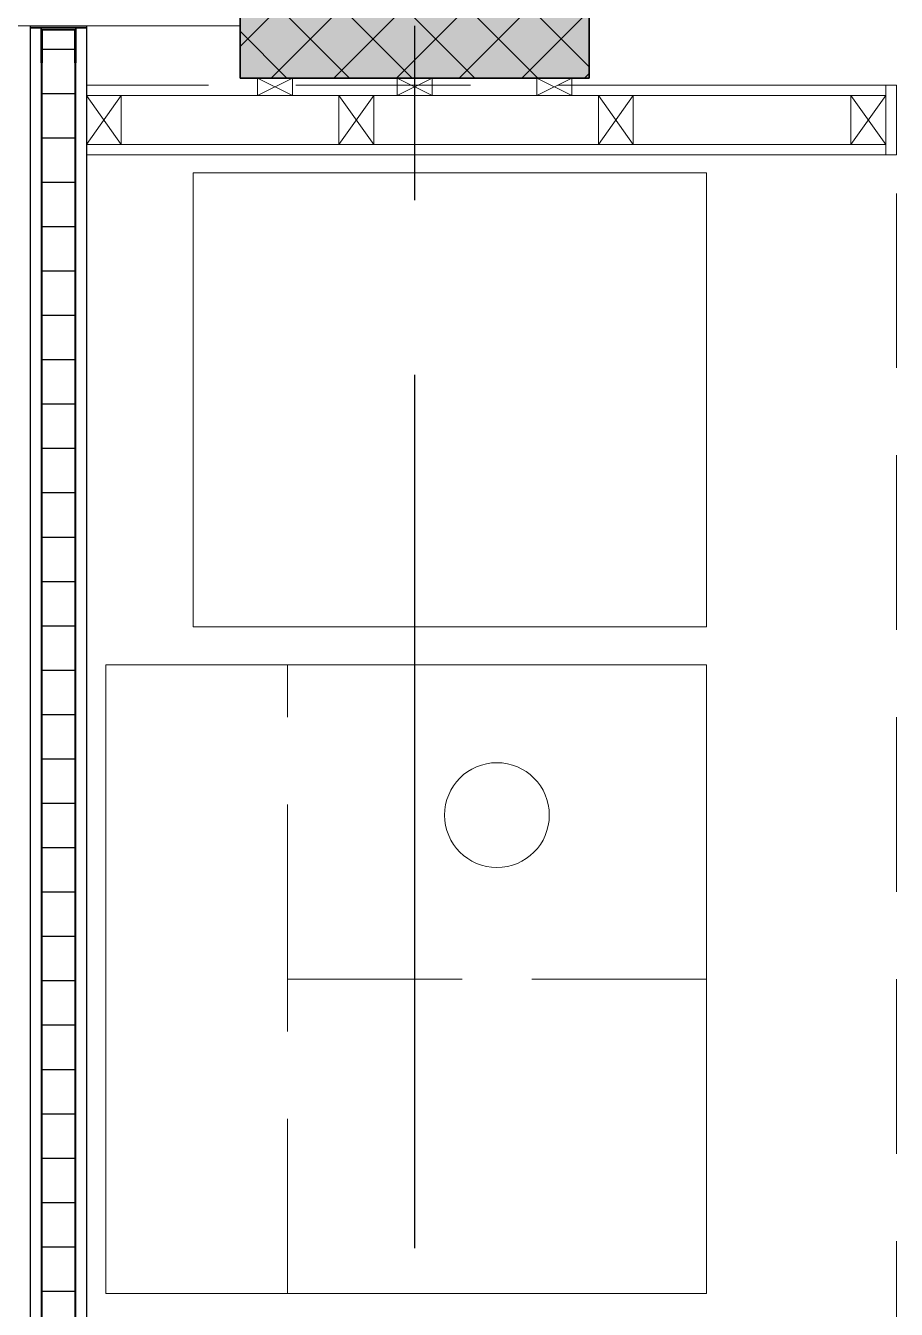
# Model space of a CAD drawing. Header units: millimetres. Extents: x -5 to 111, y -3 to 86.
# Drawn here: x 22.043 to 23.29, y 47.663 to 49.5 of the extents above; entities that cross this region are included whole.
import ezdxf

# ---------------------------------------------------------------- set-up
doc = ezdxf.new("R2010")
doc.units = ezdxf.units.MM
doc.linetypes.add('MITTE', pattern=[2, 1.25, -0.25, 0.25, -0.25])
doc.linetypes.add('STRICHLINIE2', pattern=[0.375, 0.25, -0.125])
doc.layers.add('A1------H-', color=8, linetype='Continuous')
for name, color, linetype, lineweight in [('A1E00---E-', 3, 'MITTE', 25), ('A1E2----E-', 4, 'Continuous', 35), ('A1E2----H-', 5, 'Continuous', 18), ('A1M11---E-', 3, 'Continuous', 25), ('A1M11---H-', 5, 'Continuous', 25), ('A1M61---E-', 5, 'Continuous', 18), ('A1Z21---E-', 210, 'Continuous', 18)]:
    doc.layers.add(name, color=color, linetype=linetype, lineweight=lineweight)
doc.styles.add('ARIAL', font='ARIAL.TTF')

# ---------------------------------------------------------------- blocks, each defined once
blk = doc.blocks.new('Gruppe-286')
at = {"layer": 'A1M61---E-', "lineweight": 9}
for p, q in [((-28.2254, 6.8564), (-28.1754, 6.8814)), ((-28.1754, 6.8564), (-28.2254, 6.8814))]:
    blk.add_line(p, q, dxfattribs=at)
blk.add_lwpolyline([(-28.2254, 6.8814), (-28.1754, 6.8814), (-28.1754, 6.8564), (-28.2254, 6.8564)], close=True, dxfattribs=at)
blk = doc.blocks.new('Gruppe-287')
at = {"layer": 'A1M61---E-', "lineweight": 9}
for p, q in [((-27.5254, 6.7864), (-27.5754, 6.8564)), ((-27.5254, 6.8564), (-27.5754, 6.7864))]:
    blk.add_line(p, q, dxfattribs=at)
blk.add_lwpolyline([(-27.5754, 6.8564), (-27.5254, 6.8564), (-27.5254, 6.7864), (-27.5754, 6.7864)], close=True, dxfattribs=at)
blk = doc.blocks.new('Gruppe-288')
at = {"layer": 'A1M61---E-', "lineweight": 9}
for p, q in [((-28.6704, 6.7864), (-28.6204, 6.8564)), ((-28.6704, 6.8564), (-28.6204, 6.7864))]:
    blk.add_line(p, q, dxfattribs=at)
blk.add_lwpolyline([(-28.6704, 6.8564), (-28.6204, 6.8564), (-28.6204, 6.7864), (-28.6704, 6.7864)], close=True, dxfattribs=at)
blk = doc.blocks.new('Gruppe-289')
at = {"layer": 'A1M61---E-', "lineweight": 9}
for p, q in [((-27.9371, 6.7864), (-27.8871, 6.8564)), ((-27.9371, 6.8564), (-27.8871, 6.7864))]:
    blk.add_line(p, q, dxfattribs=at)
blk.add_lwpolyline([(-27.9371, 6.8564), (-27.8871, 6.8564), (-27.8871, 6.7864), (-27.9371, 6.7864)], close=True, dxfattribs=at)
blk = doc.blocks.new('Gruppe-290')
at = {"layer": 'A1M61---E-', "lineweight": 9}
for p, q in [((-28.2588, 6.7864), (-28.3088, 6.8564)), ((-28.2588, 6.8564), (-28.3088, 6.7864))]:
    blk.add_line(p, q, dxfattribs=at)
blk.add_lwpolyline([(-28.3088, 6.8564), (-28.2588, 6.8564), (-28.2588, 6.7864), (-28.3088, 6.7864)], close=True, dxfattribs=at)
blk = doc.blocks.new('Gruppe-292')
at = {"layer": 'A1M61---E-', "lineweight": 9}
for p, q in [((-28.3754, 6.8564), (-28.4254, 6.8814)), ((-28.4254, 6.8564), (-28.3754, 6.8814))]:
    blk.add_line(p, q, dxfattribs=at)
blk.add_lwpolyline([(-28.4254, 6.8814), (-28.3754, 6.8814), (-28.3754, 6.8564), (-28.4254, 6.8564)], close=True, dxfattribs=at)
blk = doc.blocks.new('Gruppe-293')
at = {"layer": 'A1M61---E-', "lineweight": 9}
for p, q in [((-28.0254, 6.8564), (-27.9754, 6.8814)), ((-27.9754, 6.8564), (-28.0254, 6.8814))]:
    blk.add_line(p, q, dxfattribs=at)
blk.add_lwpolyline([(-28.0254, 6.8814), (-27.9754, 6.8814), (-27.9754, 6.8564), (-28.0254, 6.8564)], close=True, dxfattribs=at)
blk = doc.blocks.new('2011.DM.04.062V', base_point=(15.483, 49.5))
at = {"layer": 'A1Z21---E-'}
blk.add_lwpolyline([(15.483, 49.5), (22.05, 49.5), (22.05, 46.54), (15.483, 46.54)], close=True, dxfattribs=at)
at = {"layer": 'A1Z21---E-', "style": 'ARIAL', "flags": 1}
blk.add_attdef('C_NUMBER', (15.483, 49.5), '', height=10, dxfattribs=at)
blk = doc.blocks.new('2011.DM.04.067V', base_point=(15.1828, 60.53))
at = {"layer": 'A1Z21---E-'}
blk.add_lwpolyline([(22.85, 64.175), (22.85, 55.175), (22.6775, 55.175), (22.6775, 49.875), (22.85, 49.875), (22.85, 49.425), (22.35, 49.425), (22.35, 49.5), (22.13, 49.5), (22.13, 46.695), (22.85, 46.695), (22.85, 46.445), (22.8075, 46.445), (22.8075, 44.558)], dxfattribs=at)
at = {"layer": 'A1Z21---E-', "style": 'ARIAL', "flags": 1}
blk.add_attdef('C_NUMBER', (15.1828, 60.53), '', height=10, dxfattribs=at)

msp = doc.modelspace()

# ---------------------------------------------------------------- hatches: boundary and pattern name
at = {"layer": 'A1------H-'}
msp.add_hatch(color=256, dxfattribs=at).paths.add_polyline_path([(22.35, 49.425), (22.85, 49.425), (22.85, 49.875), (22.35, 49.875)])
msp.add_hatch(color=256, dxfattribs=at).paths.add_polyline_path([(22.35, 49.425), (22.85, 49.425), (22.85, 49.875), (22.35, 49.875)])
at = {"layer": 'A1E2----H-'}
h = msp.add_hatch(dxfattribs=at)
h.set_pattern_fill('ANSI37', color=256, scale=0.02, style=0)
h.paths.add_polyline_path([(22.35, 49.425), (22.85, 49.425), (22.85, 49.875), (22.35, 49.875)])
h = msp.add_hatch(dxfattribs=at)
h.set_pattern_fill('ANSI37', color=256, scale=0.02, style=0)
h.paths.add_polyline_path([(22.35, 49.425), (22.85, 49.425), (22.85, 49.875), (22.35, 49.875)])
at = {"layer": 'A1M11---H-'}
h = msp.add_hatch(dxfattribs=at)
h.set_pattern_fill('ANSI31', color=256, scale=0.02, angle=315, style=0)
h.paths.add_polyline_path([(22.0665, 46.641), (22.0665, 49.494), (22.1135, 49.494), (22.1135, 46.641)])

# ---------------------------------------------------------------- linework, layer by layer
at = {"layer": 'A1E00---E-'}
msp.add_line((22.6, 79), (22.6, 14.9776), dxfattribs=at)
at = {"layer": 'A1E2----E-', "flags": 128}
msp.add_lwpolyline([(22.35, 49.425), (22.85, 49.425), (22.85, 49.875), (22.35, 49.875), (22.35, 49.425)], dxfattribs=at)
msp.add_lwpolyline([(22.35, 49.425), (22.85, 49.425), (22.85, 49.875), (22.35, 49.875), (22.35, 49.425)], dxfattribs=at)
at = {"layer": 'A1M11---E-'}
for points in [[(22.05, 49.5), (22.13, 49.5), (22.13, 49.497), (22.05, 49.497)], [(22.05, 49.497), (22.065, 49.497), (22.065, 46.638), (22.05, 46.638)], [(22.065, 49.447), (22.065, 49.497), (22.115, 49.497), (22.115, 49.447), (22.1135, 49.447), (22.1135, 49.494), (22.0665, 49.494), (22.0665, 49.447)], [(22.0665, 49.494), (22.1135, 49.494), (22.1135, 46.641), (22.0665, 46.641)], [(22.115, 49.497), (22.13, 49.497), (22.13, 46.638), (22.115, 46.638)]]:
    msp.add_lwpolyline(points, close=True, dxfattribs=at)
at = {"layer": 'A1M61---E-', "linetype": 'STRICHLINIE2'}
for points in [[(22.13, 46.7), (22.855, 46.7), (22.855, 46.445), (22.855, 44.135), (23.29, 44.135), (23.29, 49.415), (23.055, 49.415), (22.13, 49.415), (22.13, 48.355)], [(22.418, 48.585), (23.018, 48.585), (23.018, 48.135), (22.418, 48.135)], [(22.418, 48.135), (23.018, 48.135), (23.018, 47.685), (22.418, 47.685)]]:
    msp.add_lwpolyline(points, close=True, dxfattribs=at)
at = {"layer": 'A1M61---E-'}
for points in [[(23.275, 49.4), (22.825, 49.4), (22.825, 49.415), (23.275, 49.415)], [(23.29, 49.415), (23.29, 49.315), (23.28, 49.315), (23.275, 49.315), (23.275, 49.3213), (23.275, 49.4087), (23.275, 49.415), (23.28, 49.415)], [(22.13, 49.4), (23.275, 49.4), (23.275, 49.33), (22.13, 49.33)], [(23.275, 49.315), (22.13, 49.315), (22.13, 49.33), (23.275, 49.33)], [(22.283, 49.2894), (23.018, 49.2894), (23.018, 48.6394), (22.283, 48.6394)], [(22.158, 48.585), (23.018, 48.585), (23.018, 47.685), (22.158, 47.685)]]:
    msp.add_lwpolyline(points, close=True, dxfattribs=at)
msp.add_circle((22.718, 48.37), 0.075, dxfattribs=at)

# ---------------------------------------------------------------- block references
for name in ['Gruppe-292', 'Gruppe-286', 'Gruppe-293', 'Gruppe-288', 'Gruppe-290', 'Gruppe-289', 'Gruppe-287']:
    msp.add_blockref(name, (50.8004, 42.5436), dxfattribs=at)
at = {"layer": 'A1Z21---E-'}
for name, p in [('2011.DM.04.067V', (15.1828, 60.53)), ('2011.DM.04.062V', (15.483, 49.5))]:
    msp.add_blockref(name, p, dxfattribs=at)

doc.saveas('drawing.dxf')
